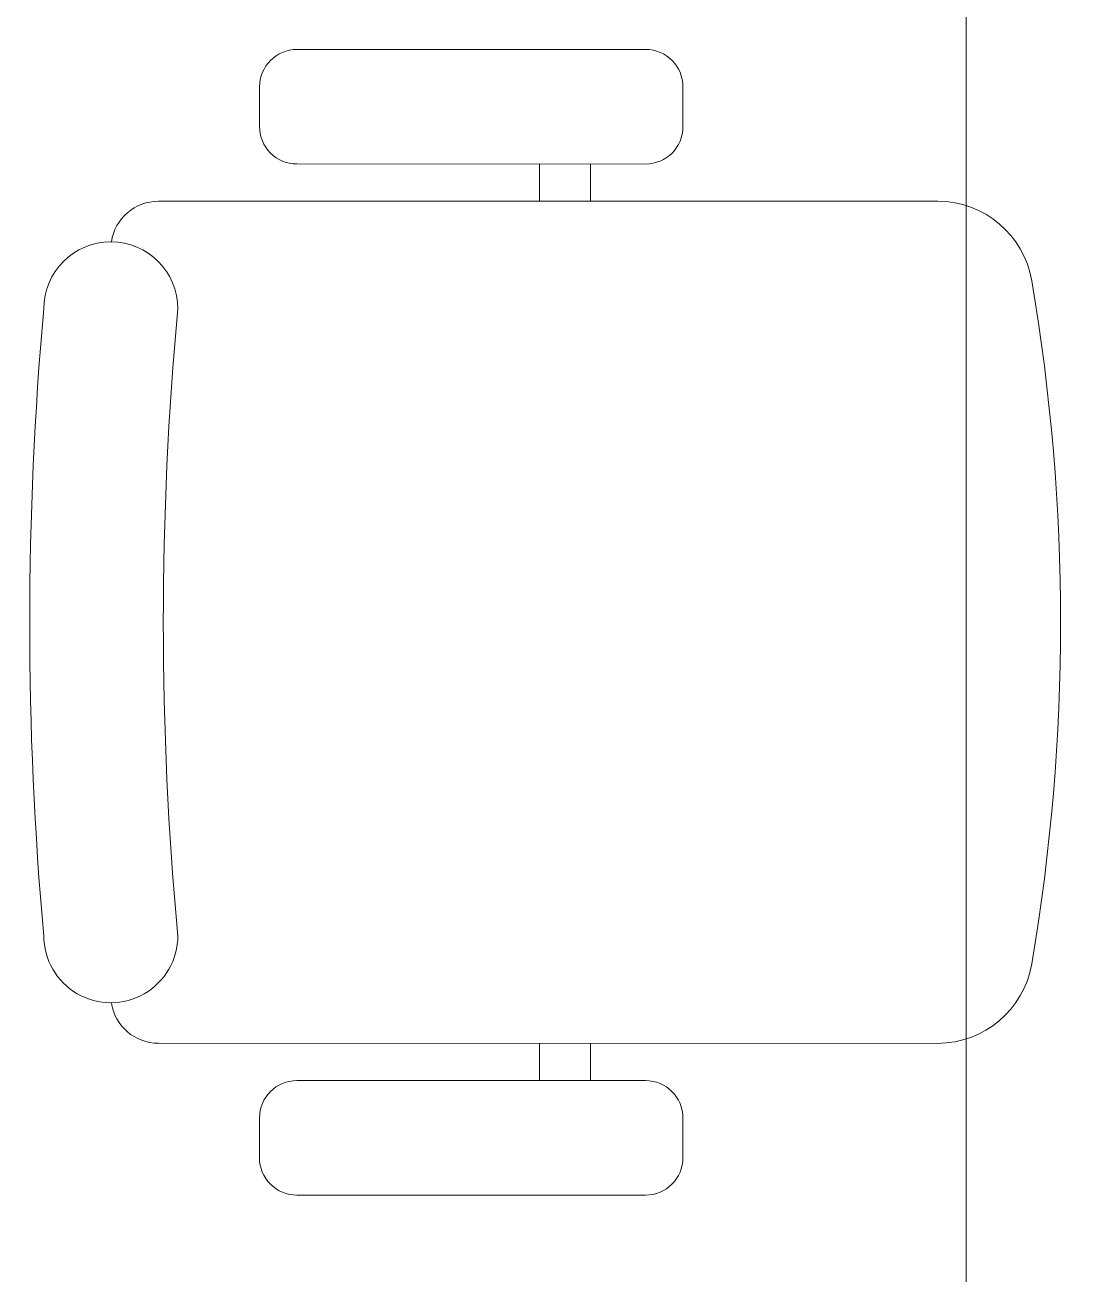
# Model space of a CAD drawing. Header units: millimetres. Extents: x 26027 to 581921, y 7230 to 233891.
# Drawn here: x 505774 to 506332, y 168845 to 169499 of the extents above; entities that cross this region are included whole.
import ezdxf

# ---------------------------------------------------------------- set-up
doc = ezdxf.new("R2010")
doc.units = ezdxf.units.MM
doc.header["$LTSCALE"] = 5
doc.layers.get('0').update_dxf_attribs({"color": 252})
doc.layers.add('Medical Equipment and Furniture', color=252, linetype='Continuous', lineweight=0)
doc.layers.add('NEW', color=252, linetype='Continuous', lineweight=5)

# ---------------------------------------------------------------- blocks, each defined once
blk = doc.blocks.new('*X15')
at = {"color": 0}
for p, q in [((5, 3), (5, 3)), ((5, 3), (5, 3)), ((5, 3), (5, 3)), ((5, 3), (5, 3)), ((5, 3), (5, 3)), ((5, 3), (5, 3)), ((5, 3), (5, 3)), ((5, 3), (5, 3)), ((5, 3), (5, 3)), ((5, 3), (5, 3)), ((5, 3), (5, 3)), ((5, 3), (5, 3)), ((5, 3), (5, 3)), ((5, 3), (5, 3)), ((5, 3), (5, 3)), ((5, 3), (5, 3)), ((5, 3), (5, 3)), ((5, 3), (5, 3)), ((5, 3), (5, 3)), ((5, 3), (5, 3)), ((5, 3), (5, 3)), ((5, 3), (5, 3)), ((5, 3), (5, 3)), ((5, 3), (5, 3)), ((5, 3), (5, 3)), ((5, 3), (5, 3)), ((5, 3), (5, 3)), ((5, 3), (5, 3)), ((5, 3), (5, 3)), ((5, 3), (5, 3)), ((5, 3), (5, 3)), ((5, 3), (5, 3)), ((5, 3), (5, 3)), ((5, 3), (5, 3)), ((5, 3), (5, 3)), ((5, 3), (5, 3)), ((5, 3), (5, 3)), ((5, 3), (5, 3)), ((5, 3), (5, 3)), ((5, 3), (5, 3)), ((5, 3), (5, 3)), ((5, 3), (5, 3)), ((5, 3), (5, 3)), ((5, 3), (5, 3)), ((5, 3), (5, 3)), ((5, 3), (5, 3)), ((5, 3), (5, 3)), ((5, 3), (5, 3)), ((5, 3), (5, 3)), ((5, 3), (5, 3)), ((5, 3), (5, 3)), ((5, 3), (5, 3)), ((5, 3), (5, 3)), ((5, 3), (5, 3)), ((5, 3), (5, 3)), ((5, 3), (5, 3)), ((5, 3), (5, 3)), ((5, 3), (5, 3)), ((5, 3), (5, 3)), ((5, 3), (5, 3)), ((5, 3), (5, 3)), ((5, 3), (5, 3)), ((5, 3), (5, 3)), ((5, 3), (5, 3)), ((5, 3), (5, 3)), ((5, 3), (5, 3)), ((6, 3), (5, 3)), ((5, 3), (5, 3)), ((6, 3), (5, 3)), ((5, 3), (5, 3)), ((6, 3), (5, 3)), ((5, 3), (5, 3)), ((6, 3), (5, 3)), ((5, 3), (5, 3)), ((5, 3), (5, 3)), ((5, 3), (5, 3)), ((5, 3), (5, 3)), ((5, 3), (5, 3)), ((5, 3), (5, 3)), ((5, 3), (5, 3)), ((5, 3), (5, 3)), ((5, 3), (5, 3)), ((5, 3), (5, 3)), ((5, 3), (5, 3)), ((5, 3), (5, 3)), ((5, 3), (5, 3)), ((5, 3), (5, 3)), ((5, 3), (5, 3)), ((5, 3), (5, 3)), ((5, 3), (5, 3)), ((5, 3), (5, 3)), ((5, 3), (5, 3)), ((5, 3), (5, 3)), ((5, 3), (5, 3)), ((5, 3), (5, 3)), ((5, 3), (5, 3)), ((6, 3), (6, 3)), ((6, 3), (6, 3)), ((6, 3), (6, 3)), ((6, 3), (6, 3)), ((6, 3), (6, 3)), ((6, 3), (6, 3)), ((6, 3), (6, 3)), ((6, 3), (6, 3)), ((6, 3), (6, 3)), ((6, 3), (6, 3)), ((6, 3), (6, 3)), ((6, 3), (6, 3)), ((6, 3), (6, 3)), ((6, 3), (6, 3)), ((6, 3), (6, 3)), ((6, 3), (6, 3)), ((6, 3), (6, 3)), ((6, 3), (6, 3)), ((6, 3), (6, 3)), ((6, 3), (6, 3)), ((6, 3), (6, 3)), ((6, 3), (6, 3)), ((6, 3), (6, 3)), ((6, 3), (6, 3)), ((6, 3), (6, 3)), ((6, 3), (6, 3)), ((6, 3), (6, 3)), ((6, 3), (6, 3)), ((6, 3), (6, 3)), ((6, 3), (6, 3)), ((6, 3), (6, 3)), ((6, 3), (6, 3)), ((6, 3), (6, 3)), ((6, 3), (6, 3)), ((6, 3), (6, 3)), ((6, 3), (6, 3)), ((6, 3), (6, 3)), ((6, 3), (6, 3)), ((6, 3), (6, 3)), ((6, 3), (6, 3)), ((6, 3), (6, 3)), ((6, 3), (6, 3)), ((6, 3), (6, 3)), ((6, 3), (6, 3)), ((6, 3), (6, 3)), ((6, 3), (6, 3)), ((6, 3), (6, 3)), ((6, 3), (6, 3)), ((6, 3), (6, 3)), ((6, 3), (6, 3)), ((6, 3), (6, 3)), ((6, 3), (6, 3)), ((6, 3), (6, 3)), ((6, 3), (6, 3)), ((6, 3), (6, 3)), ((6, 3), (6, 3)), ((6, 3), (6, 3)), ((6, 3), (6, 3)), ((6, 3), (6, 3)), ((6, 3), (6, 3)), ((6, 3), (6, 3)), ((6, 3), (6, 3)), ((6, 3), (6, 3)), ((6, 3), (6, 3)), ((6, 3), (6, 3)), ((6, 3), (6, 3)), ((6, 3), (6, 3)), ((6, 3), (6, 3)), ((6, 3), (6, 3)), ((6, 3), (6, 3)), ((6, 3), (6, 3)), ((6, 3), (6, 3)), ((6, 3), (6, 3)), ((6, 3), (6, 3)), ((6, 3), (6, 3)), ((6, 3), (6, 3)), ((6, 3), (6, 3)), ((6, 3), (6, 3)), ((6, 3), (6, 3)), ((6, 3), (6, 3)), ((6, 3), (6, 3)), ((6, 3), (6, 3)), ((6, 3), (6, 3)), ((6, 3), (6, 3)), ((6, 3), (6, 3)), ((6, 3), (6, 3)), ((6, 3), (6, 3)), ((6, 3), (6, 3)), ((6, 3), (6, 3)), ((6, 3), (6, 3)), ((6, 3), (6, 3)), ((6, 3), (6, 3)), ((6, 3), (6, 3)), ((6, 3), (6, 3)), ((6, 3), (6, 3)), ((6, 3), (6, 3)), ((6, 3), (6, 3)), ((6, 3), (6, 3)), ((6, 3), (6, 3)), ((6, 3), (6, 3)), ((6, 3), (6, 3)), ((6, 3), (6, 3)), ((6, 3), (6, 3)), ((6, 3), (6, 3)), ((6, 3), (6, 3)), ((6, 3), (6, 3)), ((6, 3), (6, 3)), ((6, 3), (6, 3)), ((6, 3), (6, 3)), ((6, 3), (6, 3)), ((6, 3), (6, 3)), ((6, 3), (6, 3)), ((6, 3), (6, 3)), ((6, 3), (6, 3)), ((6, 3), (6, 3)), ((6, 3), (6, 3)), ((6, 3), (6, 3)), ((6, 3), (6, 3)), ((6, 3), (6, 3)), ((6, 3), (6, 3)), ((6, 3), (6, 3)), ((6, 3), (6, 3)), ((6, 3), (6, 3)), ((6, 3), (6, 3)), ((6, 3), (6, 3)), ((6, 3), (6, 3)), ((6, 3), (6, 3)), ((6, 3), (6, 3)), ((6, 3), (6, 3)), ((6, 3), (6, 3)), ((6, 3), (6, 3)), ((6, 3), (6, 3)), ((6, 3), (6, 3)), ((6, 3), (6, 3)), ((6, 3), (6, 3)), ((6, 3), (6, 3)), ((6, 3), (6, 3)), ((6, 3), (6, 3)), ((6, 3), (6, 3)), ((6, 3), (6, 3)), ((6, 3), (6, 3)), ((6, 3), (6, 3)), ((6, 3), (6, 3)), ((6, 3), (6, 3)), ((6, 3), (6, 3)), ((6, 3), (6, 3)), ((6, 3), (6, 3)), ((6, 3), (6, 3)), ((6, 3), (6, 3)), ((6, 3), (6, 3)), ((6, 3), (6, 3)), ((6, 3), (6, 3)), ((6, 3), (6, 3)), ((6, 3), (6, 3)), ((6, 3), (6, 3)), ((6, 3), (6, 3)), ((6, 3), (6, 3)), ((6, 3), (6, 3)), ((6, 3), (6, 3)), ((6, 3), (6, 3)), ((6, 3), (6, 3)), ((6, 3), (6, 3)), ((6, 3), (6, 3)), ((6, 3), (6, 3)), ((6, 3), (6, 3)), ((6, 3), (6, 3)), ((6, 3), (6, 3)), ((6, 3), (6, 3)), ((6, 3), (6, 3)), ((6, 3), (6, 3)), ((6, 3), (6, 3)), ((6, 3), (6, 3)), ((6, 3), (6, 3)), ((6, 3), (6, 3)), ((6, 3), (6, 3)), ((6, 3), (6, 3)), ((6, 3), (6, 3)), ((6, 3), (6, 3)), ((6, 3), (6, 3)), ((6, 3), (6, 3)), ((6, 3), (6, 3)), ((6, 3), (6, 3)), ((6, 3), (6, 3)), ((6, 3), (6, 3)), ((6, 3), (6, 3)), ((6, 3), (6, 3)), ((6, 3), (6, 3)), ((6, 3), (6, 3)), ((6, 3), (6, 3)), ((6, 3), (6, 3)), ((6, 3), (6, 3)), ((6, 3), (6, 3)), ((6, 3), (6, 3)), ((6, 3), (6, 3)), ((6, 3), (6, 3)), ((6, 3), (6, 3)), ((6, 3), (6, 3)), ((6, 3), (6, 3)), ((6, 3), (6, 3)), ((6, 3), (6, 3)), ((6, 3), (6, 3)), ((6, 3), (6, 3)), ((6, 3), (6, 3)), ((6, 3), (6, 3)), ((6, 3), (5, 3)), ((6, 3), (5, 3)), ((6, 3), (5, 3)), ((6, 3), (5, 3)), ((6, 3), (5, 3)), ((6, 3), (6, 3)), ((6, 3), (6, 3)), ((6, 3), (6, 3)), ((6, 3), (6, 3)), ((6, 3), (6, 3)), ((6, 3), (6, 3)), ((6, 3), (6, 3)), ((6, 3), (6, 3)), ((6, 3), (6, 3)), ((6, 3), (6, 3)), ((6, 3), (6, 3)), ((6, 3), (6, 3)), ((6, 3), (6, 3)), ((6, 3), (6, 3)), ((6, 3), (6, 3)), ((6, 3), (6, 3)), ((6, 3), (6, 3)), ((6, 3), (6, 3)), ((6, 3), (6, 3)), ((6, 3), (6, 3)), ((6, 3), (6, 3)), ((6, 3), (6, 3)), ((6, 3), (6, 3)), ((6, 3), (6, 3)), ((6, 3), (6, 3)), ((6, 3), (6, 3)), ((6, 3), (6, 3)), ((6, 3), (6, 3)), ((6, 3), (6, 3)), ((6, 3), (6, 3)), ((6, 3), (6, 3)), ((6, 3), (6, 3)), ((6, 3), (6, 3)), ((6, 3), (6, 3)), ((6, 3), (6, 3)), ((6, 3), (6, 3)), ((6, 3), (6, 3)), ((6, 3), (6, 3)), ((6, 3), (6, 3)), ((6, 3), (6, 3)), ((6, 3), (6, 3)), ((6, 3), (6, 3)), ((6, 3), (6, 3)), ((6, 3), (6, 3)), ((6, 3), (6, 3)), ((6, 3), (6, 3)), ((6, 3), (6, 3)), ((6, 3), (6, 3)), ((6, 3), (6, 3)), ((6, 3), (6, 3)), ((6, 3), (6, 3)), ((6, 3), (6, 3)), ((6, 3), (6, 3)), ((6, 3), (6, 3)), ((6, 3), (6, 3)), ((6, 3), (6, 3)), ((6, 3), (6, 3)), ((6, 3), (6, 3)), ((6, 3), (6, 3)), ((6, 3), (6, 3)), ((6, 3), (6, 3)), ((6, 3), (6, 3)), ((6, 3), (6, 3)), ((6, 3), (6, 3)), ((6, 3), (6, 3)), ((6, 3), (6, 3)), ((6, 3), (6, 3)), ((6, 3), (6, 3)), ((6, 3), (6, 3)), ((6, 3), (6, 3)), ((6, 3), (6, 3)), ((6, 3), (6, 3)), ((6, 3), (6, 3)), ((6, 3), (6, 3)), ((6, 3), (6, 3)), ((6, 3), (6, 3)), ((6, 3), (6, 3)), ((6, 3), (6, 3)), ((6, 3), (6, 3)), ((6, 3), (6, 3)), ((6, 3), (6, 3)), ((6, 3), (6, 3)), ((6, 3), (6, 3)), ((6, 3), (6, 3)), ((6, 3), (6, 3)), ((6, 3), (6, 3)), ((6, 3), (6, 3)), ((6, 3), (6, 3)), ((6, 3), (6, 3)), ((6, 3), (6, 3)), ((6, 3), (6, 3)), ((6, 3), (6, 3)), ((6, 3), (6, 3)), ((6, 3), (6, 3)), ((6, 3), (6, 3)), ((6, 3), (6, 3)), ((6, 3), (6, 3)), ((6, 3), (6, 3)), ((6, 3), (6, 3)), ((6, 3), (6, 3)), ((6, 3), (6, 3)), ((6, 3), (6, 3)), ((6, 3), (6, 3)), ((6, 3), (6, 3)), ((6, 3), (6, 3)), ((6, 3), (6, 3)), ((6, 3), (6, 3)), ((6, 3), (6, 3)), ((6, 3), (6, 3)), ((6, 3), (6, 3)), ((6, 3), (6, 3)), ((6, 3), (6, 3)), ((6, 3), (6, 3)), ((6, 3), (6, 3)), ((6, 3), (6, 3)), ((6, 3), (6, 3)), ((6, 3), (6, 3)), ((6, 3), (6, 3)), ((6, 3), (6, 3)), ((6, 3), (6, 3)), ((6, 3), (6, 3)), ((6, 3), (6, 3)), ((6, 3), (6, 3)), ((6, 3), (6, 3)), ((6, 3), (6, 3)), ((6, 3), (6, 3)), ((6, 3), (6, 3)), ((6, 3), (6, 3)), ((6, 3), (6, 3)), ((6, 3), (6, 3)), ((6, 3), (6, 3)), ((6, 3), (6, 3)), ((6, 3), (6, 3)), ((6, 3), (6, 3)), ((6, 3), (6, 3)), ((6, 3), (6, 3)), ((6, 3), (6, 3)), ((6, 3), (6, 3)), ((6, 3), (6, 3)), ((6, 3), (6, 3)), ((6, 3), (6, 3)), ((6, 3), (6, 3)), ((6, 3), (6, 3)), ((6, 3), (6, 3)), ((6, 3), (6, 3)), ((6, 3), (6, 3)), ((6, 3), (6, 3)), ((6, 3), (6, 3)), ((6, 3), (6, 3)), ((6, 3), (6, 3)), ((6, 3), (6, 3)), ((6, 3), (6, 3)), ((6, 3), (6, 3)), ((6, 3), (6, 3)), ((6, 3), (6, 3)), ((6, 3), (6, 3)), ((6, 3), (6, 3)), ((6, 3), (6, 3)), ((6, 3), (6, 3)), ((6, 3), (6, 3)), ((6, 3), (6, 3)), ((6, 3), (6, 3)), ((6, 3), (6, 3)), ((6, 3), (6, 3)), ((6, 3), (6, 3)), ((6, 3), (6, 3)), ((6, 3), (6, 3)), ((6, 3), (6, 3)), ((6, 3), (6, 3)), ((6, 3), (6, 3)), ((6, 3), (6, 3)), ((6, 3), (6, 3)), ((6, 3), (6, 3)), ((6, 3), (6, 3)), ((6, 3), (6, 3)), ((6, 3), (6, 3)), ((6, 3), (6, 3)), ((6, 3), (6, 3)), ((6, 3), (6, 3)), ((6, 3), (6, 3)), ((6, 3), (6, 3)), ((6, 3), (6, 3)), ((6, 3), (6, 3)), ((6, 3), (6, 3)), ((6, 3), (6, 3)), ((6, 3), (6, 3)), ((6, 3), (6, 3)), ((6, 3), (6, 3)), ((6, 3), (6, 3)), ((6, 3), (6, 3)), ((6, 3), (6, 3)), ((6, 3), (6, 3)), ((6, 3), (6, 3)), ((6, 3), (6, 3)), ((6, 3), (6, 3)), ((6, 3), (6, 3)), ((6, 3), (6, 3)), ((6, 3), (6, 3)), ((6, 3), (6, 3)), ((6, 3), (6, 3)), ((6, 3), (6, 3)), ((6, 3), (6, 3)), ((6, 3), (6, 3)), ((6, 3), (6, 3)), ((6, 3), (6, 3)), ((6, 3), (6, 3)), ((6, 3), (6, 3)), ((6, 3), (6, 3)), ((6, 3), (6, 3)), ((6, 3), (6, 3)), ((6, 3), (6, 3)), ((6, 3), (6, 3)), ((6, 3), (6, 3)), ((6, 3), (6, 3)), ((6, 3), (6, 3)), ((6, 3), (6, 3)), ((6, 3), (6, 3)), ((6, 3), (6, 3)), ((6, 3), (6, 3)), ((6, 3), (6, 3)), ((6, 3), (6, 3)), ((6, 3), (6, 3)), ((6, 3), (6, 3)), ((6, 3), (6, 3)), ((6, 3), (6, 3)), ((6, 3), (6, 3)), ((6, 3), (6, 3)), ((6, 3), (6, 3)), ((6, 3), (6, 3)), ((6, 3), (6, 3)), ((6, 3), (6, 3)), ((6, 3), (6, 3)), ((6, 3), (6, 3)), ((6, 3), (6, 3)), ((6, 3), (6, 3)), ((6, 3), (6, 3)), ((6, 3), (6, 3)), ((6, 3), (6, 3)), ((6, 3), (6, 3)), ((6, 3), (6, 3)), ((6, 3), (6, 3)), ((6, 3), (6, 3)), ((6, 3), (6, 3)), ((6, 3), (6, 3)), ((6, 3), (6, 3)), ((6, 3), (6, 3)), ((6, 3), (6, 3)), ((6, 3), (6, 3)), ((6, 3), (6, 3)), ((6, 3), (6, 3)), ((6, 3), (6, 3)), ((6, 3), (6, 3)), ((6, 3), (6, 3)), ((6, 3), (6, 3)), ((6, 3), (6, 3)), ((6, 3), (6, 3)), ((6, 3), (6, 3)), ((6, 3), (6, 3)), ((6, 3), (6, 3)), ((6, 3), (6, 3)), ((6, 3), (6, 3)), ((6, 3), (6, 3)), ((6, 3), (6, 3)), ((6, 3), (6, 3)), ((6, 3), (6, 3)), ((6, 3), (6, 3)), ((6, 3), (6, 3)), ((6, 3), (6, 3)), ((6, 3), (6, 3)), ((6, 3), (6, 3)), ((6, 3), (6, 3)), ((6, 3), (6, 3)), ((6, 3), (6, 3)), ((6, 3), (6, 3)), ((6, 3), (6, 3)), ((6, 3), (6, 3)), ((6, 3), (6, 3)), ((6, 3), (6, 3)), ((6, 3), (6, 3)), ((6, 3), (6, 3)), ((6, 3), (6, 3)), ((6, 3), (6, 3)), ((6, 3), (6, 3)), ((6, 3), (6, 3)), ((6, 3), (6, 3)), ((6, 3), (6, 3)), ((6, 3), (6, 3)), ((6, 3), (6, 3)), ((6, 3), (6, 3)), ((6, 3), (6, 3)), ((6, 3), (6, 3)), ((6, 3), (6, 3)), ((6, 3), (6, 3)), ((6, 3), (6, 3)), ((6, 3), (6, 3)), ((6, 3), (6, 3)), ((6, 3), (6, 3)), ((6, 3), (6, 3)), ((6, 3), (6, 3)), ((6, 3), (6, 3)), ((6, 3), (6, 3)), ((6, 3), (6, 3)), ((6, 3), (6, 3)), ((6, 3), (6, 3)), ((6, 3), (6, 3)), ((6, 3), (6, 3)), ((6, 3), (6, 3)), ((6, 3), (6, 3)), ((6, 3), (6, 3)), ((6, 3), (6, 3)), ((6, 3), (6, 3)), ((6, 3), (6, 3)), ((6, 3), (6, 3)), ((6, 3), (6, 3)), ((6, 3), (6, 3)), ((6, 3), (6, 3)), ((6, 3), (6, 3))]:
    blk.add_line(p, q, dxfattribs=at)
blk = doc.blocks.new('*X16')
at = {"color": 0}
for p, q in [((13, 1), (13, 1)), ((13, 1), (13, 1)), ((13, 1), (13, 1)), ((13, 1), (13, 1)), ((13, 1), (13, 1)), ((13, 1), (13, 1)), ((13, 1), (13, 1)), ((13, 1), (13, 1)), ((13, 1), (13, 1)), ((13, 1), (13, 1)), ((13, 1), (13, 1)), ((13, 1), (13, 1)), ((13, 1), (13, 1)), ((13, 1), (13, 1)), ((13, 1), (13, 1)), ((13, 1), (14, 1)), ((13, 1), (14, 1)), ((13, 1), (14, 1)), ((13, 1), (13, 1)), ((13, 1), (13, 1)), ((13, 1), (13, 1)), ((13, 1), (13, 1)), ((13, 1), (13, 1)), ((13, 1), (13, 1)), ((13, 1), (13, 1)), ((13, 1), (13, 1)), ((13, 1), (13, 1)), ((13, 1), (13, 1)), ((13, 1), (13, 1)), ((13, 1), (13, 1)), ((13, 1), (13, 1)), ((13, 1), (13, 1)), ((13, 1), (13, 1)), ((13, 1), (13, 1)), ((13, 1), (13, 1)), ((13, 1), (13, 1)), ((13, 1), (13, 1)), ((13, 1), (13, 1)), ((13, 1), (13, 1)), ((13, 1), (13, 1)), ((13, 1), (13, 1)), ((13, 1), (13, 1)), ((13, 1), (13, 1)), ((13, 1), (13, 1)), ((13, 1), (13, 1)), ((13, 1), (13, 1)), ((13, 1), (13, 1)), ((13, 1), (13, 1)), ((13, 1), (13, 1)), ((13, 1), (13, 1)), ((13, 1), (13, 1)), ((13, 1), (13, 1)), ((13, 1), (13, 1)), ((13, 1), (13, 1)), ((13, 1), (13, 1)), ((13, 1), (13, 1)), ((13, 1), (13, 1)), ((13, 1), (13, 1)), ((13, 1), (13, 1)), ((13, 1), (13, 1)), ((13, 1), (13, 1)), ((13, 1), (13, 1)), ((13, 1), (13, 1)), ((13, 1), (13, 1)), ((13, 1), (13, 1)), ((13, 1), (13, 1)), ((13, 1), (13, 1)), ((13, 1), (13, 1)), ((13, 1), (13, 1)), ((13, 1), (13, 1)), ((13, 1), (13, 1)), ((13, 1), (13, 1)), ((13, 1), (13, 1)), ((13, 1), (13, 1)), ((13, 1), (13, 1)), ((13, 1), (13, 1)), ((13, 1), (13, 1)), ((13, 1), (13, 1)), ((13, 1), (13, 1)), ((13, 1), (13, 1)), ((13, 1), (13, 1)), ((13, 1), (13, 1)), ((13, 1), (13, 1)), ((13, 1), (13, 1)), ((13, 1), (13, 1)), ((13, 1), (13, 1)), ((13, 1), (13, 1)), ((13, 1), (13, 1)), ((13, 1), (13, 1)), ((13, 1), (13, 1)), ((13, 1), (13, 1)), ((13, 1), (13, 1)), ((13, 1), (13, 1)), ((13, 1), (13, 1)), ((13, 1), (13, 1)), ((13, 1), (13, 1)), ((13, 1), (13, 1)), ((13, 1), (13, 1)), ((13, 1), (13, 1)), ((13, 1), (13, 1)), ((13, 1), (13, 1)), ((13, 1), (13, 1)), ((13, 1), (13, 1)), ((13, 1), (13, 1)), ((13, 1), (13, 1)), ((13, 1), (13, 1)), ((13, 1), (13, 1)), ((13, 1), (13, 1)), ((13, 1), (13, 1)), ((13, 1), (13, 1)), ((13, 1), (13, 1)), ((13, 1), (13, 1)), ((13, 1), (13, 1)), ((13, 1), (13, 1)), ((13, 1), (13, 1)), ((13, 1), (13, 1)), ((13, 1), (13, 1)), ((13, 1), (13, 1)), ((13, 1), (13, 1)), ((13, 1), (13, 1)), ((13, 1), (13, 1)), ((13, 1), (13, 1)), ((13, 1), (13, 1)), ((13, 1), (14, 1)), ((13, 0), (13, 0)), ((13, 0), (13, 0)), ((13, 0), (13, 0)), ((13, 0), (13, 0)), ((13, 0), (13, 0)), ((13, 0), (13, 0)), ((13, 0), (13, 0)), ((13, 0), (13, 0)), ((13, 0), (13, 0)), ((13, 0), (13, 0)), ((13, 0), (13, 0)), ((13, 0), (13, 0)), ((13, 0), (13, 0)), ((13, 0), (13, 0)), ((13, 0), (13, 0)), ((13, 0), (13, 0)), ((13, 0), (13, 0)), ((13, 0), (13, 0)), ((13, 0), (13, 0)), ((13, 0), (13, 0)), ((13, 0), (13, 0)), ((13, 0), (13, 0)), ((13, 0), (13, 0)), ((13, 0), (13, 0)), ((13, 0), (13, 0)), ((13, 0), (13, 0)), ((13, 0), (13, 0)), ((13, 0), (13, 0)), ((13, 0), (13, 0)), ((13, 0), (13, 0)), ((13, 0), (13, 0)), ((13, 0), (13, 0)), ((13, 0), (13, 0)), ((13, 0), (13, 0)), ((13, 0), (13, 0)), ((13, 0), (13, 0)), ((13, 0), (13, 0)), ((13, 0), (13, 0)), ((13, 0), (13, 0)), ((13, 0), (13, 0)), ((13, 0), (13, 0)), ((13, 0), (13, 0)), ((13, 0), (13, 0)), ((13, 0), (13, 0)), ((13, 0), (13, 0)), ((13, 0), (13, 0)), ((13, 0), (13, 0)), ((13, 0), (13, 0)), ((13, 0), (14, 0)), ((13, 0), (14, 0)), ((13, 0), (13, 0)), ((13, 0), (14, 0)), ((14, 1), (14, 1)), ((14, 1), (14, 1)), ((14, 1), (14, 1)), ((14, 1), (14, 1)), ((14, 1), (14, 1)), ((14, 1), (14, 1)), ((14, 1), (14, 1)), ((14, 1), (14, 1)), ((14, 1), (14, 1)), ((14, 1), (14, 1)), ((14, 1), (14, 1)), ((14, 1), (14, 1)), ((14, 1), (14, 1)), ((14, 1), (14, 1)), ((14, 1), (14, 1)), ((14, 1), (14, 1)), ((14, 1), (14, 1)), ((14, 1), (14, 1)), ((14, 1), (14, 1)), ((14, 1), (14, 1)), ((14, 1), (14, 1)), ((14, 1), (14, 1)), ((14, 1), (14, 1)), ((14, 1), (14, 1)), ((14, 1), (14, 1)), ((14, 1), (14, 1)), ((14, 1), (14, 1)), ((14, 1), (14, 1)), ((14, 1), (14, 1)), ((14, 1), (14, 1)), ((14, 1), (14, 1)), ((14, 1), (14, 1)), ((14, 1), (14, 1)), ((14, 1), (14, 1)), ((14, 1), (14, 1)), ((14, 1), (14, 1)), ((14, 1), (14, 1)), ((14, 1), (14, 1)), ((14, 1), (14, 1)), ((14, 1), (14, 1)), ((14, 1), (14, 1)), ((14, 1), (14, 1)), ((14, 1), (14, 1)), ((14, 1), (14, 1)), ((14, 1), (14, 1)), ((14, 1), (14, 1)), ((14, 1), (14, 1)), ((14, 1), (14, 1)), ((14, 1), (14, 1)), ((14, 1), (14, 1)), ((14, 1), (14, 1)), ((14, 1), (14, 1)), ((14, 1), (14, 1)), ((14, 1), (14, 1)), ((14, 1), (14, 1)), ((14, 1), (14, 1)), ((14, 1), (14, 1)), ((14, 1), (14, 1)), ((14, 1), (14, 1)), ((14, 1), (14, 1)), ((14, 1), (14, 1)), ((14, 1), (14, 1)), ((14, 1), (14, 1)), ((14, 1), (14, 1)), ((14, 1), (14, 1)), ((14, 1), (14, 1)), ((14, 1), (14, 1)), ((14, 1), (14, 1)), ((14, 1), (14, 1)), ((14, 1), (14, 1)), ((14, 1), (14, 1)), ((14, 1), (14, 1)), ((14, 1), (14, 1)), ((14, 1), (14, 1)), ((14, 1), (14, 1)), ((14, 1), (14, 1)), ((14, 1), (14, 1)), ((14, 1), (14, 1)), ((14, 1), (14, 1)), ((14, 1), (14, 1)), ((14, 1), (14, 1)), ((14, 1), (14, 1)), ((14, 1), (14, 1)), ((14, 1), (14, 1)), ((14, 1), (14, 1)), ((14, 1), (14, 1)), ((14, 1), (14, 1)), ((14, 1), (14, 1)), ((14, 1), (14, 1)), ((14, 1), (14, 1)), ((14, 1), (14, 1)), ((14, 1), (14, 1)), ((14, 1), (14, 1)), ((14, 1), (14, 1)), ((14, 0), (14, 0)), ((14, 0), (14, 0)), ((14, 0), (14, 0)), ((14, 0), (14, 0)), ((14, 0), (14, 0)), ((14, 0), (14, 0)), ((14, 0), (14, 0)), ((14, 0), (14, 0)), ((14, 0), (14, 0)), ((14, 0), (14, 0)), ((14, 0), (14, 0)), ((14, 0), (14, 0)), ((14, 0), (14, 0)), ((14, 0), (14, 0)), ((14, 0), (14, 0)), ((14, 0), (14, 0)), ((14, 0), (14, 0)), ((14, 0), (14, 0)), ((14, 0), (14, 0)), ((14, 0), (14, 0)), ((14, 0), (14, 0)), ((14, 0), (14, 0)), ((14, 0), (14, 0)), ((14, 0), (14, 0)), ((14, 0), (14, 0)), ((14, 0), (14, 0)), ((14, 0), (14, 0)), ((14, 0), (14, 0)), ((14, 0), (14, 0)), ((14, 0), (14, 0)), ((14, 0), (14, 0)), ((14, 0), (14, 0)), ((14, 0), (14, 0)), ((14, 0), (14, 0)), ((14, 0), (14, 0)), ((14, 0), (14, 0)), ((14, 0), (14, 0)), ((14, 0), (14, 0)), ((14, 0), (14, 0)), ((14, 0), (14, 0)), ((14, 0), (14, 0)), ((14, 0), (14, 0)), ((14, 0), (14, 0)), ((14, 0), (14, 0)), ((14, 0), (14, 0)), ((14, 0), (14, 0)), ((14, 0), (14, 0)), ((14, 0), (14, 0)), ((13, 0), (13, 0)), ((13, 0), (14, 0)), ((13, 0), (13, 0)), ((13, 0), (14, 0)), ((13, 0), (13, 0)), ((13, 0), (14, 0)), ((13, 0), (13, 0)), ((13, 0), (13, 0)), ((13, 0), (13, 0)), ((13, 0), (13, 0)), ((13, 0), (14, 0)), ((13, 0), (13, 0)), ((13, 0), (14, 0)), ((13, 0), (13, 0)), ((13, 0), (14, 0)), ((13, 0), (13, 0)), ((13, 0), (14, 0)), ((13, 0), (13, 0)), ((13, 0), (14, 0)), ((13, 0), (13, 0)), ((13, 0), (14, 0)), ((13, 0), (13, 0)), ((13, 0), (14, 0)), ((13, 0), (13, 0)), ((13, 0), (13, 0)), ((13, 0), (13, 0)), ((13, 0), (14, 0)), ((13, 0), (13, 0)), ((13, 0), (14, 0)), ((13, 0), (13, 0)), ((13, 0), (14, 0)), ((13, 0), (13, 0)), ((13, 0), (14, 0)), ((13, 0), (13, 0)), ((13, 0), (13, 0)), ((13, 0), (13, 0)), ((13, 0), (13, 0)), ((13, 0), (13, 0)), ((13, 0), (13, 0)), ((13, 0), (13, 0)), ((13, 0), (13, 0)), ((13, 0), (13, 0)), ((13, 0), (13, 0)), ((13, 0), (13, 0)), ((13, 0), (13, 0)), ((13, 0), (13, 0)), ((13, 0), (13, 0)), ((13, 0), (13, 0)), ((13, 0), (13, 0)), ((13, 0), (13, 0)), ((13, 0), (13, 0)), ((13, 0), (13, 0)), ((13, 0), (13, 0)), ((13, 0), (13, 0)), ((13, 0), (13, 0)), ((13, 0), (13, 0)), ((13, 0), (13, 0)), ((13, 0), (13, 0)), ((13, 0), (13, 0)), ((13, 0), (13, 0)), ((13, 0), (13, 0)), ((13, 0), (13, 0)), ((13, 0), (13, 0)), ((13, 0), (13, 0)), ((13, -1), (13, -1)), ((13, -1), (13, -1)), ((13, -1), (13, -1)), ((13, -1), (13, -1)), ((13, -1), (13, -1)), ((13, -1), (14, -1)), ((13, -1), (13, -1)), ((14, 0), (14, 0)), ((14, 0), (14, 0)), ((14, 0), (14, 0)), ((14, 0), (14, 0)), ((14, 0), (14, 0)), ((14, 0), (14, 0)), ((14, 0), (14, 0)), ((14, 0), (14, 0)), ((14, 0), (14, 0)), ((14, 0), (14, 0)), ((14, 0), (14, 0)), ((14, 0), (14, 0)), ((14, 0), (14, 0)), ((14, 0), (14, 0)), ((14, 0), (14, 0)), ((13, 0), (14, 0)), ((14, 0), (14, 0)), ((14, 0), (14, 0)), ((14, 0), (14, 0)), ((14, 0), (14, 0)), ((14, 0), (14, 0)), ((14, 0), (14, 0)), ((14, 0), (14, 0)), ((14, 0), (14, 0)), ((14, 0), (14, 0)), ((14, 0), (14, 0)), ((14, 0), (14, 0)), ((14, 0), (14, 0)), ((14, 0), (14, 0)), ((14, 0), (14, 0)), ((14, 0), (14, 0)), ((14, 0), (14, 0)), ((14, 0), (14, 0)), ((14, 0), (14, 0)), ((14, 0), (14, 0)), ((14, 0), (14, 0)), ((14, 0), (14, 0)), ((14, 0), (14, 0)), ((14, 0), (14, 0)), ((14, 0), (14, 0)), ((14, 0), (14, 0)), ((14, 0), (14, 0)), ((14, 0), (14, 0)), ((14, 0), (14, 0)), ((14, 0), (14, 0)), ((14, 0), (14, 0)), ((14, 0), (14, 0)), ((14, 0), (14, 0)), ((14, 0), (14, 0)), ((14, 0), (14, 0)), ((14, -1), (14, -1)), ((14, -1), (14, -1)), ((14, -1), (14, -1)), ((14, -1), (14, -1)), ((14, -1), (14, -1))]:
    blk.add_line(p, q, dxfattribs=at)
blk = doc.blocks.new('GF21018-P')
at = {"color": 0}
for p, q in [((-0.2207, 0.47563), (-0.2207, 0.0675)), ((0.22049, 0.47563), (0.22049, 0.0675)), ((-0.2806, 0.34221), (-0.25983, 0.34221)), ((0.25963, 0.34221), (0.2804, 0.34221)), ((-0.30021, 0.32259), (-0.30021, 0.14)), ((-0.24021, 0.32259), (-0.24021, 0.14)), ((0.24001, 0.32259), (0.24001, 0.14)), ((0.30001, 0.32259), (0.30001, 0.14)), ((-0.24021, 0.29372), (-0.2207, 0.29372)), ((0.22049, 0.29372), (0.24001, 0.29372)), ((-0.24021, 0.26708), (-0.2207, 0.26708)), ((0.22049, 0.26708), (0.24001, 0.26708)), ((-0.2806, 0.12039), (-0.25983, 0.12039)), ((0.25963, 0.12039), (0.2804, 0.12039))]:
    blk.add_line(p, q, dxfattribs=at)
for points in [[(0.24001, 0.29372), (0.24001, 0.29372), (0.24001, 0.29372), (0.24001, 0.29372), (0.24001, 0.29372), (0.24001, 0.29372), (0.24001, 0.29372), (0.24001, 0.29372), (0.24001, 0.29372), (0.24001, 0.29372), (0.24001, 0.29372), (0.24001, 0.29372), (0.24001, 0.29372), (0.24001, 0.29372), (0.24001, 0.29372), (0.24001, 0.29372), (0.24001, 0.29372), (0.24001, 0.29372), (0.24001, 0.29372), (0.24001, 0.29372), (0.24001, 0.29372), (0.24001, 0.29372), (0.24001, 0.29372), (0.24001, 0.29372), (0.24001, 0.29372), (0.24001, 0.29372), (0.24001, 0.29372), (0.24001, 0.29372), (0.24001, 0.29372), (0.24001, 0.29372), (0.24001, 0.29372), (0.24001, 0.29372), (0.24001, 0.29372), (0.24001, 0.29372), (0.24001, 0.29372), (0.24001, 0.29372), (0.24001, 0.29372), (0.24001, 0.29372), (0.24001, 0.29372), (0.24001, 0.29372), (0.24001, 0.29372), (0.24001, 0.29372), (0.24001, 0.29372), (0.24001, 0.29372), (0.24001, 0.29372), (0.24001, 0.29372), (0.24001, 0.29372), (0.24001, 0.29372), (0.24001, 0.29372), (0.24001, 0.29372), (0.24001, 0.29372), (0.24001, 0.29372), (0.24001, 0.29372), (0.24001, 0.29372), (0.24001, 0.29372), (0.24001, 0.29372), (0.24001, 0.29372), (0.24001, 0.29372), (0.24001, 0.29372), (0.24001, 0.29372), (0.24001, 0.29372), (0.24001, 0.29372), (0.24001, 0.29372), (0.24001, 0.29372), (0.24001, 0.29372), (0.24001, 0.29372), (0.24001, 0.29372), (0.24001, 0.29372), (0.24001, 0.29372), (0.24001, 0.29372), (0.24001, 0.29372), (0.24001, 0.29372), (0.24001, 0.29372), (0.24001, 0.29372), (0.24001, 0.29372), (0.24001, 0.29372), (0.24001, 0.29372), (0.24001, 0.29372), (0.24001, 0.29372), (0.24001, 0.29372), (0.24001, 0.29372), (0.24001, 0.29372), (0.24001, 0.29372), (0.24001, 0.29372), (0.24001, 0.29372), (0.24001, 0.29372), (0.24001, 0.29372), (0.24001, 0.29372), (0.24001, 0.29372), (0.24001, 0.29372), (0.24001, 0.29372), (0.24001, 0.29372), (0.24001, 0.29372), (0.24001, 0.29372), (0.24001, 0.29372), (0.24001, 0.29372), (0.24001, 0.29372), (0.24001, 0.29372), (0.24001, 0.29372), (0.24001, 0.29372), (0.24001, 0.29372), (0.24001, 0.29372), (0.24001, 0.29372), (0.24001, 0.29372), (0.24001, 0.29372), (0.24001, 0.29372), (0.24001, 0.29372), (0.24001, 0.29372), (0.24001, 0.29372), (0.24001, 0.29372), (0.24001, 0.29372), (0.24001, 0.29372), (0.24001, 0.29372), (0.24001, 0.29372), (0.24001, 0.29372), (0.24001, 0.29372), (0.24001, 0.29372), (0.24001, 0.29372), (0.24001, 0.29372), (0.24001, 0.29372), (0.24001, 0.29372), (0.24001, 0.29372), (0.24001, 0.29372), (0.24001, 0.29372), (0.24001, 0.29372), (0.24001, 0.29372), (0.24001, 0.29372), (0.24001, 0.29372), (0.24001, 0.29372), (0.24001, 0.29372), (0.24001, 0.29372), (0.24001, 0.29372), (0.24001, 0.29372), (0.24001, 0.29372), (0.24001, 0.29372), (0.24001, 0.29372), (0.24001, 0.29372), (0.24001, 0.29372), (0.24001, 0.29372), (0.24001, 0.29372), (0.24001, 0.29372), (0.24001, 0.29372), (0.24001, 0.29372), (0.24001, 0.29372), (0.24001, 0.29372), (0.24001, 0.29372), (0.24001, 0.29372), (0.24001, 0.29372), (0.24001, 0.29372), (0.24001, 0.29372), (0.24001, 0.29372), (0.24001, 0.29372), (0.24001, 0.29372), (0.24001, 0.29372), (0.24001, 0.29372), (0.24001, 0.29372), (0.24001, 0.29372), (0.24001, 0.29372), (0.24001, 0.29372), (0.24001, 0.29372), (0.24001, 0.29372), (0.24001, 0.29372), (0.24001, 0.29372), (0.24001, 0.29372), (0.24001, 0.29372), (0.24001, 0.29372), (0.24001, 0.29372), (0.24001, 0.29372), (0.24001, 0.29372), (0.24001, 0.29372), (0.24001, 0.29372), (0.24001, 0.29372), (0.24001, 0.29372), (0.24001, 0.29372), (0.24001, 0.29372), (0.24001, 0.29372), (0.24001, 0.29372), (0.24001, 0.29372), (0.24001, 0.29372), (0.24001, 0.29372), (0.24001, 0.29372), (0.24001, 0.29372), (0.24001, 0.29372), (0.24001, 0.29372), (0.24001, 0.29372), (0.24001, 0.29372), (0.24001, 0.29372), (0.24001, 0.29372), (0.24001, 0.29372), (0.24001, 0.29372), (0.24001, 0.29372), (0.24001, 0.29372), (0.24001, 0.29372), (0.24001, 0.29372), (0.24001, 0.29372), (0.24001, 0.29372), (0.24001, 0.29372), (0.24001, 0.29372), (0.24001, 0.29372), (0.24001, 0.29372), (0.24001, 0.29372), (0.24001, 0.29372), (0.24001, 0.29372), (0.24001, 0.29372), (0.24001, 0.29372), (0.24001, 0.29372), (0.24001, 0.29372), (0.24001, 0.29372), (0.24001, 0.29372), (0.24001, 0.29372), (0.24001, 0.29372), (0.24001, 0.29372), (0.24001, 0.29372), (0.24001, 0.29372), (0.24001, 0.29372), (0.24001, 0.29372), (0.24001, 0.29372), (0.24001, 0.29372), (0.24001, 0.29372), (0.24001, 0.29372), (0.24001, 0.29372), (0.24001, 0.29372), (0.24001, 0.29372), (0.24001, 0.29372), (0.24001, 0.29372), (0.24001, 0.29372), (0.24001, 0.29372), (0.24001, 0.29372), (0.24001, 0.29372), (0.24001, 0.29372), (0.24001, 0.29372), (0.24001, 0.29372), (0.24001, 0.29372), (0.24001, 0.29372), (0.24001, 0.29372), (0.24001, 0.29372), (0.24001, 0.29372), (0.24001, 0.29372), (0.24001, 0.29372), (0.24001, 0.29372), (0.24001, 0.29372), (0.24001, 0.29372), (0.24001, 0.29372), (0.24001, 0.29372), (0.24001, 0.29372), (0.24001, 0.29372), (0.24001, 0.29372), (0.24001, 0.29372), (0.24001, 0.29372), (0.24001, 0.29372), (0.24001, 0.29372), (0.24001, 0.29372), (0.24001, 0.29372), (0.24001, 0.29372), (0.24001, 0.29372), (0.24001, 0.29372), (0.24001, 0.29372), (0.24001, 0.29372), (0.24001, 0.29372), (0.24001, 0.29372), (0.24001, 0.29372), (0.24001, 0.29372), (0.24001, 0.29372), (0.24001, 0.29372), (0.24001, 0.29372), (0.24001, 0.29372), (0.24001, 0.29372), (0.24001, 0.29372), (0.24001, 0.29372), (0.24001, 0.29372), (0.24001, 0.29372), (0.24001, 0.29372), (0.24001, 0.29372), (0.24001, 0.29372), (0.24001, 0.29372), (0.24001, 0.29372), (0.24001, 0.29372)], [(0.24001, 0.29372), (0.24001, 0.29372), (0.24001, 0.29372), (0.24001, 0.29372), (0.24001, 0.29372), (0.24001, 0.29372), (0.24001, 0.29372), (0.24001, 0.29372), (0.24001, 0.29372), (0.24001, 0.29372), (0.24001, 0.29372), (0.24001, 0.29372), (0.24001, 0.29372), (0.24001, 0.29372), (0.24001, 0.29372), (0.24001, 0.29372), (0.24001, 0.29372), (0.24001, 0.29372), (0.24001, 0.29372), (0.24001, 0.29372), (0.24001, 0.29372), (0.24001, 0.29372), (0.24001, 0.29372), (0.24001, 0.29372), (0.24001, 0.29372), (0.24001, 0.29372), (0.24001, 0.29372), (0.24001, 0.29372), (0.24001, 0.29372), (0.24001, 0.29372), (0.24001, 0.29372), (0.24001, 0.29372), (0.24001, 0.29372), (0.24001, 0.29372), (0.24001, 0.29372), (0.24001, 0.29372), (0.24001, 0.29372), (0.24001, 0.29372), (0.24001, 0.29372), (0.24001, 0.29372), (0.24001, 0.29372), (0.24001, 0.29372), (0.24001, 0.29372), (0.24001, 0.29372), (0.24001, 0.29372), (0.24001, 0.29372), (0.24001, 0.29372), (0.24001, 0.29372), (0.24001, 0.29372), (0.24001, 0.29372), (0.24001, 0.29372), (0.24001, 0.29372), (0.24001, 0.29372), (0.24001, 0.29372), (0.24001, 0.29372), (0.24001, 0.29372), (0.24001, 0.29372), (0.24001, 0.29372), (0.24001, 0.29372), (0.24001, 0.29372), (0.24001, 0.29372), (0.24001, 0.29372), (0.24001, 0.29372), (0.24001, 0.29372), (0.24001, 0.29372), (0.24001, 0.29372), (0.24001, 0.29372), (0.24001, 0.29372), (0.24001, 0.29372), (0.24001, 0.29372), (0.24001, 0.29372), (0.24001, 0.29372), (0.24001, 0.29372), (0.24001, 0.29372), (0.24001, 0.29372), (0.24001, 0.29372), (0.24001, 0.29372), (0.24001, 0.29372), (0.24001, 0.29372), (0.24001, 0.29372), (0.24001, 0.29372), (0.24001, 0.29372), (0.24001, 0.29372), (0.24001, 0.29372), (0.24001, 0.29372), (0.24001, 0.29372), (0.24001, 0.29372), (0.24001, 0.29372), (0.24001, 0.29372), (0.24001, 0.29372), (0.24001, 0.29372), (0.24001, 0.29372), (0.24001, 0.29372), (0.24001, 0.29372), (0.24001, 0.29372), (0.24001, 0.29372), (0.24001, 0.29372), (0.24001, 0.29372), (0.24001, 0.29372), (0.24001, 0.29372), (0.24001, 0.29372), (0.24001, 0.29372), (0.24001, 0.29372), (0.24001, 0.29372), (0.24001, 0.29372), (0.24001, 0.29372), (0.24001, 0.29372), (0.24001, 0.29372), (0.24001, 0.29372), (0.24001, 0.29372), (0.24001, 0.29372), (0.24001, 0.29372), (0.24001, 0.29372), (0.24001, 0.29372), (0.24001, 0.29372), (0.24001, 0.29372), (0.24001, 0.29372), (0.24001, 0.29372), (0.24001, 0.29372), (0.24001, 0.29372), (0.24001, 0.29372), (0.24001, 0.29372), (0.24001, 0.29372), (0.24001, 0.29372), (0.24001, 0.29372), (0.24001, 0.29372), (0.24001, 0.29372), (0.24001, 0.29372), (0.24001, 0.29372), (0.24001, 0.29372), (0.24001, 0.29372), (0.24001, 0.29372), (0.24001, 0.29372), (0.24001, 0.29372), (0.24001, 0.29372), (0.24001, 0.29372), (0.24001, 0.29372), (0.24001, 0.29372), (0.24001, 0.29372), (0.24001, 0.29372), (0.24001, 0.29372), (0.24001, 0.29372), (0.24001, 0.29372), (0.24001, 0.29372), (0.24001, 0.29372), (0.24001, 0.29372), (0.24001, 0.29372), (0.24001, 0.29372), (0.24001, 0.29372), (0.24001, 0.29372), (0.24001, 0.29372), (0.24001, 0.29372), (0.24001, 0.29372), (0.24001, 0.29372), (0.24001, 0.29372), (0.24001, 0.29372), (0.24001, 0.29372), (0.24001, 0.29372), (0.24001, 0.29372), (0.24001, 0.29372), (0.24001, 0.29372), (0.24001, 0.29372), (0.24001, 0.29372), (0.24001, 0.29372), (0.24001, 0.29372), (0.24001, 0.29372), (0.24001, 0.29372), (0.24001, 0.29372), (0.24001, 0.29372), (0.24001, 0.29372), (0.24001, 0.29372), (0.24001, 0.29372), (0.24001, 0.29372), (0.24001, 0.29372), (0.24001, 0.29372), (0.24001, 0.29372), (0.24001, 0.29372), (0.24001, 0.29372), (0.24001, 0.29372), (0.24001, 0.29372), (0.24001, 0.29372), (0.24001, 0.29372), (0.24001, 0.29372), (0.24001, 0.29372), (0.24001, 0.29372), (0.24001, 0.29372), (0.24001, 0.29372), (0.24001, 0.29372), (0.24001, 0.29372), (0.24001, 0.29372), (0.24001, 0.29372), (0.24001, 0.29372), (0.24001, 0.29372), (0.24001, 0.29372), (0.24001, 0.29372), (0.24001, 0.29372), (0.24001, 0.29372), (0.24001, 0.29372), (0.24001, 0.29372), (0.24001, 0.29372), (0.24001, 0.29372), (0.24001, 0.29372), (0.24001, 0.29372), (0.24001, 0.29372), (0.24001, 0.29372), (0.24001, 0.29372), (0.24001, 0.29372), (0.24001, 0.29372), (0.24001, 0.29372), (0.24001, 0.29372), (0.24001, 0.29372), (0.24001, 0.29372), (0.24001, 0.29372), (0.24001, 0.29372), (0.24001, 0.29372), (0.24001, 0.29372), (0.24001, 0.29372), (0.24001, 0.29372), (0.24001, 0.29372)], [(0.24001, 0.29372), (0.24001, 0.29372), (0.24001, 0.29372), (0.24001, 0.29372), (0.24001, 0.29372), (0.24001, 0.29372), (0.24001, 0.29372), (0.24001, 0.29372), (0.24001, 0.29372), (0.24001, 0.29372), (0.24001, 0.29372), (0.24001, 0.29372), (0.24001, 0.29372), (0.24001, 0.29372), (0.24001, 0.29372), (0.24001, 0.29372), (0.24001, 0.29372), (0.24001, 0.29372), (0.24001, 0.29372), (0.24001, 0.29372), (0.24001, 0.29372), (0.24001, 0.29372), (0.24001, 0.29372), (0.24001, 0.29372), (0.24001, 0.29372), (0.24001, 0.29372), (0.24001, 0.29372), (0.24001, 0.29372), (0.24001, 0.29372), (0.24001, 0.29372), (0.24001, 0.29372), (0.24001, 0.29372), (0.24001, 0.29372), (0.24001, 0.29372), (0.24001, 0.29372), (0.24001, 0.29372), (0.24001, 0.29372), (0.24001, 0.29372), (0.24001, 0.29372), (0.24001, 0.29372), (0.24001, 0.29372), (0.24001, 0.29372), (0.24001, 0.29372), (0.24001, 0.29372), (0.24001, 0.29372), (0.24001, 0.29372), (0.24001, 0.29372), (0.24001, 0.29372), (0.24001, 0.29372), (0.24001, 0.29372), (0.24001, 0.29372), (0.24001, 0.29372), (0.24001, 0.29372), (0.24001, 0.29372), (0.24001, 0.29372), (0.24001, 0.29372), (0.24001, 0.29372), (0.24001, 0.29372), (0.24001, 0.29372), (0.24001, 0.29372), (0.24001, 0.29372), (0.24001, 0.29372), (0.24001, 0.29372), (0.24001, 0.29372), (0.24001, 0.29372), (0.24001, 0.29372), (0.24001, 0.29372), (0.24001, 0.29372), (0.24001, 0.29372), (0.24001, 0.29372), (0.24001, 0.29372), (0.24001, 0.29372), (0.24001, 0.29372), (0.24001, 0.29372), (0.24001, 0.29372), (0.24001, 0.29372), (0.24001, 0.29372), (0.24001, 0.29372), (0.24001, 0.29372), (0.24001, 0.29372), (0.24001, 0.29372), (0.24001, 0.29372), (0.24001, 0.29372), (0.24001, 0.29372), (0.24001, 0.29372), (0.24001, 0.29372), (0.24001, 0.29372), (0.24001, 0.29372), (0.24001, 0.29372), (0.24001, 0.29372), (0.24001, 0.29372), (0.24001, 0.29372), (0.24001, 0.29372), (0.24001, 0.29372), (0.24001, 0.29372), (0.24001, 0.29372), (0.24001, 0.29372), (0.24001, 0.29372), (0.24001, 0.29372), (0.24001, 0.29372), (0.24001, 0.29372), (0.24001, 0.29372), (0.24001, 0.29372), (0.24001, 0.29372), (0.24001, 0.29372), (0.24001, 0.29372), (0.24001, 0.29372), (0.24001, 0.29372), (0.24001, 0.29372), (0.24001, 0.29372), (0.24001, 0.29372), (0.24001, 0.29372), (0.24001, 0.29372), (0.24001, 0.29372), (0.24001, 0.29372), (0.24001, 0.29372), (0.24001, 0.29372), (0.24001, 0.29372), (0.24001, 0.29372), (0.24001, 0.29372), (0.24001, 0.29372), (0.24001, 0.29372), (0.24001, 0.29372), (0.24001, 0.29372), (0.24001, 0.29372), (0.24001, 0.29372), (0.24001, 0.29372), (0.24001, 0.29372), (0.24001, 0.29372), (0.24001, 0.29372), (0.24001, 0.29372), (0.24001, 0.29372), (0.24001, 0.29372), (0.24001, 0.29372), (0.24001, 0.29372), (0.24001, 0.29372), (0.24001, 0.29372), (0.24001, 0.29372), (0.24001, 0.29372), (0.24001, 0.29372), (0.24001, 0.29372), (0.24001, 0.29372), (0.24001, 0.29372), (0.24001, 0.29372), (0.24001, 0.29372), (0.24001, 0.29372), (0.24001, 0.29372), (0.24001, 0.29372), (0.24001, 0.29372), (0.24001, 0.29372), (0.24001, 0.29372), (0.24001, 0.29372), (0.24001, 0.29372), (0.24001, 0.29372), (0.24001, 0.29372), (0.24001, 0.29372), (0.24001, 0.29372), (0.24001, 0.29372), (0.24001, 0.29372), (0.24001, 0.29372), (0.24001, 0.29372), (0.24001, 0.29372), (0.24001, 0.29372), (0.24001, 0.29372), (0.24001, 0.29372), (0.24001, 0.29372), (0.24001, 0.29372), (0.24001, 0.29372), (0.24001, 0.29372), (0.24001, 0.29372), (0.24001, 0.29372), (0.24001, 0.29372), (0.24001, 0.29372), (0.24001, 0.29372), (0.24001, 0.29372), (0.24001, 0.29372), (0.24001, 0.29372), (0.24001, 0.29372), (0.24001, 0.29372), (0.24001, 0.29372), (0.24001, 0.29372), (0.24001, 0.29372), (0.24001, 0.29372), (0.24001, 0.29372), (0.24001, 0.29372), (0.24001, 0.29372), (0.24001, 0.29372), (0.24001, 0.29372), (0.24001, 0.29372), (0.24001, 0.29372), (0.24001, 0.29372), (0.24001, 0.29372), (0.24001, 0.29372), (0.24001, 0.29372), (0.24001, 0.29372), (0.24001, 0.29372), (0.24001, 0.29372), (0.24001, 0.29372), (0.24001, 0.29372), (0.24001, 0.29372), (0.24001, 0.29372), (0.24001, 0.29372), (0.24001, 0.29372), (0.24001, 0.29372), (0.24001, 0.29372), (0.24001, 0.29372), (0.24001, 0.29372), (0.24001, 0.29372), (0.24001, 0.29372), (0.24001, 0.29372), (0.24001, 0.29372), (0.24001, 0.29372), (0.24001, 0.29372), (0.24001, 0.29372)]]:
    blk.add_lwpolyline(points, close=True, dxfattribs=at)
for centre, radius, start, end in [((-0.0001, -0.52948), 1.06948, 80.36712, 99.63288), ((-0.1707, 0.47563), 0.05, 99.63288, 180), ((0.17049, 0.47563), 0.05, 0, 80.36712), ((-0.2806, 0.32259), 0.01962, 90, 180), ((-0.25983, 0.32259), 0.01962, 360, 90), ((0.25963, 0.32259), 0.01962, 90, 180), ((0.2804, 0.32259), 0.01962, 0, 90), ((-0.2806, 0.14), 0.01962, 180, 270), ((-0.25983, 0.14), 0.01962, 270, 360), ((0.25963, 0.14), 0.01962, 180, 270), ((0.2804, 0.14), 0.01962, 270, 0), ((-0.16429, 0.0425), 0.03511, 90, 270), ((0, 1.84674), 1.77674, 264.69456, 275.30527), ((0.16409, 0.0425), 0.03511, 270, 90), ((-0.1957, 0.0675), 0.025, 180, 261.47208), ((0.19549, 0.0675), 0.025, 278.52792, 360), ((0, 1.83136), 1.83136, 264.85322, 275.14698)]:
    blk.add_arc(centre, radius, start, end, dxfattribs=at)
at = {"layer": 'NEW', "color": 0, "linetype": 'Continuous'}
for points in [[(0.24001, 0.29372), (0.24001, 0.29372), (0.24001, 0.29372), (0.24001, 0.29372), (0.24001, 0.29372), (0.24001, 0.29372), (0.24001, 0.29372), (0.24001, 0.29372)], [(0.24001, 0.29372), (0.24001, 0.29372), (0.24001, 0.29372), (0.24001, 0.29372), (0.24001, 0.29372), (0.24001, 0.29372), (0.24001, 0.29372)], [(0.24001, 0.29372), (0.24001, 0.29372), (0.24001, 0.29372), (0.24001, 0.29372), (0.24001, 0.29372), (0.24001, 0.29372), (0.24001, 0.29372), (0.24001, 0.29372), (0.24001, 0.29372)], [(0.24001, 0.29372), (0.24001, 0.29372), (0.24001, 0.29372), (0.24001, 0.29372), (0.24001, 0.29372), (0.24001, 0.29372), (0.24001, 0.29372), (0.24001, 0.29372), (0.24001, 0.29372), (0.24001, 0.29372)], [(0.24001, 0.29372), (0.24001, 0.29372), (0.24001, 0.29372), (0.24001, 0.29372), (0.24001, 0.29372), (0.24001, 0.29372), (0.24001, 0.29372), (0.24001, 0.29372), (0.24001, 0.29372), (0.24001, 0.29372), (0.24001, 0.29372), (0.24001, 0.29372), (0.24001, 0.29372), (0.24001, 0.29372), (0.24001, 0.29372)], [(0.24001, 0.29372), (0.24001, 0.29372), (0.24001, 0.29372), (0.24001, 0.29372), (0.24001, 0.29372), (0.24001, 0.29372), (0.24001, 0.29372), (0.24001, 0.29372), (0.24001, 0.29372), (0.24001, 0.29372)], [(0.24001, 0.29372), (0.24001, 0.29372), (0.24001, 0.29372), (0.24001, 0.29372), (0.24001, 0.29372), (0.24001, 0.29372), (0.24001, 0.29372), (0.24001, 0.29372), (0.24001, 0.29372), (0.24001, 0.29372)], [(0.24001, 0.29372), (0.24001, 0.29372), (0.24001, 0.29372), (0.24001, 0.29372), (0.24001, 0.29372), (0.24001, 0.29372), (0.24001, 0.29372), (0.24001, 0.29372), (0.24001, 0.29372), (0.24001, 0.29372)], [(0.24001, 0.29372), (0.24001, 0.29372), (0.24001, 0.29372), (0.24001, 0.29372), (0.24001, 0.29372), (0.24001, 0.29372), (0.24001, 0.29372), (0.24001, 0.29372), (0.24001, 0.29372), (0.24001, 0.29372), (0.24001, 0.29372), (0.24001, 0.29372), (0.24001, 0.29372), (0.24001, 0.29372), (0.24001, 0.29372), (0.24001, 0.29372), (0.24001, 0.29372), (0.24001, 0.29372)], [(0.24001, 0.29372), (0.24001, 0.29372), (0.24001, 0.29372), (0.24001, 0.29372), (0.24001, 0.29372), (0.24001, 0.29372), (0.24001, 0.29372), (0.24001, 0.29372), (0.24001, 0.29372), (0.24001, 0.29372), (0.24001, 0.29372), (0.24001, 0.29372)], [(0.24001, 0.29372), (0.24001, 0.29372), (0.24001, 0.29372), (0.24001, 0.29372), (0.24001, 0.29372), (0.24001, 0.29372), (0.24001, 0.29372)], [(0.24001, 0.29372), (0.24001, 0.29372), (0.24001, 0.29372), (0.24001, 0.29372), (0.24001, 0.29372), (0.24001, 0.29372), (0.24001, 0.29372), (0.24001, 0.29372), (0.24001, 0.29372), (0.24001, 0.29372), (0.24001, 0.29372), (0.24001, 0.29372), (0.24001, 0.29372), (0.24001, 0.29372), (0.24001, 0.29372), (0.24001, 0.29372), (0.24001, 0.29372), (0.24001, 0.29372), (0.24001, 0.29372), (0.24001, 0.29372), (0.24001, 0.29372), (0.24001, 0.29372), (0.24001, 0.29372), (0.24001, 0.29372), (0.24001, 0.29372), (0.24001, 0.29372), (0.24001, 0.29372), (0.24001, 0.29372), (0.24001, 0.29372), (0.24001, 0.29372), (0.24001, 0.29372), (0.24001, 0.29372), (0.24001, 0.29372), (0.24001, 0.29372), (0.24001, 0.29372), (0.24001, 0.29372), (0.24001, 0.29372), (0.24001, 0.29372), (0.24001, 0.29372), (0.24001, 0.29372), (0.24001, 0.29372), (0.24001, 0.29372), (0.24001, 0.29372), (0.24001, 0.29372), (0.24001, 0.29372), (0.24001, 0.29372), (0.24001, 0.29372), (0.24001, 0.29372), (0.24001, 0.29372), (0.24001, 0.29372), (0.24001, 0.29372), (0.24001, 0.29372), (0.24001, 0.29372), (0.24001, 0.29372), (0.24001, 0.29372), (0.24001, 0.29372), (0.24001, 0.29372), (0.24001, 0.29372), (0.24001, 0.29372), (0.24001, 0.29372), (0.24001, 0.29372), (0.24001, 0.29372), (0.24001, 0.29372), (0.24001, 0.29372), (0.24001, 0.29372), (0.24001, 0.29372), (0.24001, 0.29372), (0.24001, 0.29372), (0.24001, 0.29372), (0.24001, 0.29372), (0.24001, 0.29372), (0.24001, 0.29372), (0.24001, 0.29372), (0.24001, 0.29372), (0.24001, 0.29372), (0.24001, 0.29372), (0.24001, 0.29372), (0.24001, 0.29372), (0.24001, 0.29372), (0.24001, 0.29372), (0.24001, 0.29372), (0.24001, 0.29372), (0.24001, 0.29372), (0.24001, 0.29372), (0.24001, 0.29372), (0.24001, 0.29372), (0.24001, 0.29372), (0.24001, 0.29372), (0.24001, 0.29372), (0.24001, 0.29372), (0.24001, 0.29372), (0.24001, 0.29372), (0.24001, 0.29372), (0.24001, 0.29372), (0.24001, 0.29372), (0.24001, 0.29372), (0.24001, 0.29372), (0.24001, 0.29372), (0.24001, 0.29372), (0.24001, 0.29372), (0.24001, 0.29372), (0.24001, 0.29372), (0.24001, 0.29372), (0.24001, 0.29372), (0.24001, 0.29372), (0.24001, 0.29372), (0.24001, 0.29372), (0.24001, 0.29372), (0.24001, 0.29372), (0.24001, 0.29372), (0.24001, 0.29372)], [(0.24001, 0.29372), (0.24001, 0.29372), (0.24001, 0.29372), (0.24001, 0.29372), (0.24001, 0.29372), (0.24001, 0.29372), (0.24001, 0.29372), (0.24001, 0.29372), (0.24001, 0.29372), (0.24001, 0.29372), (0.24001, 0.29372), (0.24001, 0.29372), (0.24001, 0.29372), (0.24001, 0.29372), (0.24001, 0.29372), (0.24001, 0.29372), (0.24001, 0.29372)], [(0.24001, 0.29372), (0.24001, 0.29372), (0.24001, 0.29372), (0.24001, 0.29372), (0.24001, 0.29372), (0.24001, 0.29372), (0.24001, 0.29372), (0.24001, 0.29372), (0.24001, 0.29372), (0.24001, 0.29372), (0.24001, 0.29372), (0.24001, 0.29372), (0.24001, 0.29372), (0.24001, 0.29372), (0.24001, 0.29372), (0.24001, 0.29372), (0.24001, 0.29372), (0.24001, 0.29372), (0.24001, 0.29372), (0.24001, 0.29372), (0.24001, 0.29372), (0.24001, 0.29372), (0.24001, 0.29372), (0.24001, 0.29372), (0.24001, 0.29372), (0.24001, 0.29372), (0.24001, 0.29372), (0.24001, 0.29372), (0.24001, 0.29372), (0.24001, 0.29372), (0.24001, 0.29372), (0.24001, 0.29372), (0.24001, 0.29372), (0.24001, 0.29372), (0.24001, 0.29372), (0.24001, 0.29372), (0.24001, 0.29372), (0.24001, 0.29372), (0.24001, 0.29372), (0.24001, 0.29372), (0.24001, 0.29372), (0.24001, 0.29372), (0.24001, 0.29372), (0.24001, 0.29372), (0.24001, 0.29372), (0.24001, 0.29372), (0.24001, 0.29372), (0.24001, 0.29372), (0.24001, 0.29372), (0.24001, 0.29372), (0.24001, 0.29372), (0.24001, 0.29372), (0.24001, 0.29372), (0.24001, 0.29372), (0.24001, 0.29372), (0.24001, 0.29372), (0.24001, 0.29372), (0.24001, 0.29372), (0.24001, 0.29372), (0.24001, 0.29372), (0.24001, 0.29372), (0.24001, 0.29372), (0.24001, 0.29372), (0.24001, 0.29372), (0.24001, 0.29372), (0.24001, 0.29372), (0.24001, 0.29372), (0.24001, 0.29372), (0.24001, 0.29372), (0.24001, 0.29372), (0.24001, 0.29372), (0.24001, 0.29372), (0.24001, 0.29372), (0.24001, 0.29372), (0.24001, 0.29372), (0.24001, 0.29372), (0.24001, 0.29372), (0.24001, 0.29372), (0.24001, 0.29372), (0.24001, 0.29372), (0.24001, 0.29372), (0.24001, 0.29372), (0.24001, 0.29372), (0.24001, 0.29372), (0.24001, 0.29372), (0.24001, 0.29372), (0.24001, 0.29372), (0.24001, 0.29372), (0.24001, 0.29372)], [(0.24001, 0.29372), (0.24001, 0.29372), (0.24001, 0.29372), (0.24001, 0.29372), (0.24001, 0.29372), (0.24001, 0.29372), (0.24001, 0.29372), (0.24001, 0.29372), (0.24001, 0.29372), (0.24001, 0.29372), (0.24001, 0.29372), (0.24001, 0.29372), (0.24001, 0.29372), (0.24001, 0.29372), (0.24001, 0.29372), (0.24001, 0.29372), (0.24001, 0.29372), (0.24001, 0.29372), (0.24001, 0.29372), (0.24001, 0.29372), (0.24001, 0.29372), (0.24001, 0.29372), (0.24001, 0.29372), (0.24001, 0.29372), (0.24001, 0.29372), (0.24001, 0.29372), (0.24001, 0.29372), (0.24001, 0.29372), (0.24001, 0.29372), (0.24001, 0.29372), (0.24001, 0.29372), (0.24001, 0.29372), (0.24001, 0.29372), (0.24001, 0.29372), (0.24001, 0.29372), (0.24001, 0.29372), (0.24001, 0.29372), (0.24001, 0.29372), (0.24001, 0.29372), (0.24001, 0.29372), (0.24001, 0.29372), (0.24001, 0.29372), (0.24001, 0.29372), (0.24001, 0.29372), (0.24001, 0.29372), (0.24001, 0.29372), (0.24001, 0.29372), (0.24001, 0.29372), (0.24001, 0.29372), (0.24001, 0.29372), (0.24001, 0.29372), (0.24001, 0.29372), (0.24001, 0.29372), (0.24001, 0.29372)]]:
    blk.add_lwpolyline(points, dxfattribs=at)
at = {"color": 0}
for name, xscale, yscale, zscale in [('*X15', 8.59375e-11, 8.59375e-11, 8.59375e-11), ('*X16', 5.5e-11, 5.5e-11, 5.5e-11)]:
    blk.add_blockref(name, (0.24001, 0.29372), dxfattribs=dict(at, xscale=xscale, yscale=yscale, zscale=zscale))

msp = doc.modelspace()

# ---------------------------------------------------------------- linework, layer by layer
at = {"layer": 'Medical Equipment and Furniture', "elevation": 0}
msp.add_lwpolyline([(506266.73, 169845.27), (506866.73, 169845.27), (506866.73, 168240.27), (506266.73, 168240.27)], close=True, dxfattribs=at)

# ---------------------------------------------------------------- block references
at = {"layer": 'Medical Equipment and Furniture', "extrusion": (-7.77426e-06, -8.17011e-07, 1), "xscale": 1000.000000000003, "yscale": 1000.000000000003, "zscale": 1000.000000000003, "rotation": 269.9985892353254}
msp.add_blockref('GF21018-P', (505776.11, 169186.43, -4.07), dxfattribs=at)

doc.saveas('drawing.dxf')
